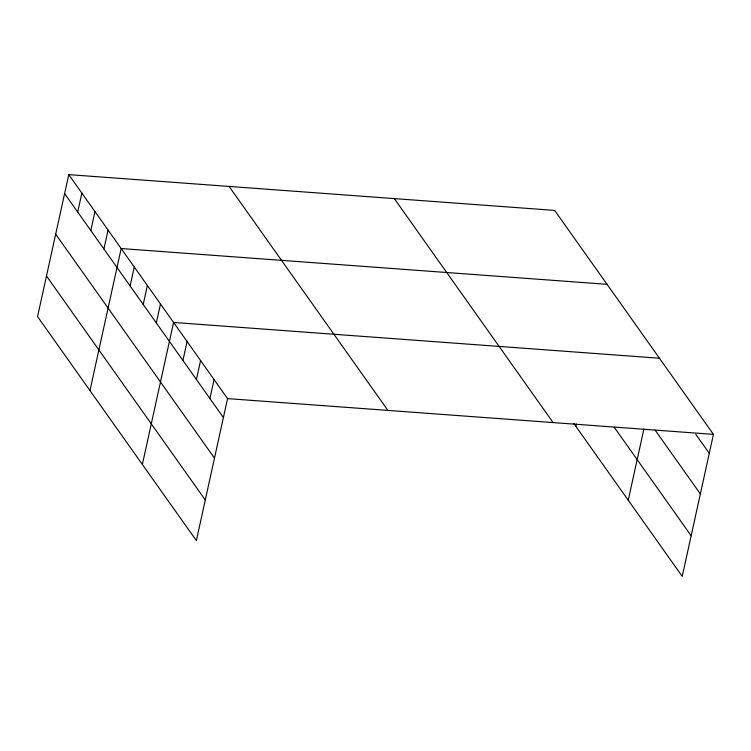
<?xml version="1.0" encoding="UTF-8"?>
<svg xmlns="http://www.w3.org/2000/svg" width="751" height="751" viewBox="0 0 751 751"><rect width="100%" height="100%" fill="white"/><g stroke="black" fill="none" stroke-linecap="round" stroke-linejoin="round"><path stroke-width="1.13" d="M68.773 174.626L37.55 316.622L196.358 540.598L227.572 398.603L68.773 174.626L554.642 210.402L713.45 434.378L682.227 576.374L573.867 423.536M77.7 212.054L81.868 193.11M90.805 230.529L94.973 211.585M103.91 249.013L108.069 230.059M89.96 390.529L121.174 248.543L607.052 284.319M130.111 285.971L134.279 267.018M143.216 304.446L147.374 285.502M156.311 322.921L160.479 303.977M142.361 464.447L173.584 322.451L659.453 358.227M182.915 360.442L187.083 341.489M196.415 379.48L200.583 360.527M209.914 398.518L214.082 379.565M575.829 426.305L576.327 424.052M628.24 500.222L643.879 429.084M227.572 398.603L713.45 434.378M695.783 434.294L709.282 453.332M655.135 430.154L700.354 493.933M614.234 427.281L691.155 535.763M394.303 198.593L553.111 422.578M229.111 186.436L387.91 410.412M64.605 193.58L223.413 417.556M55.677 234.181L214.486 458.157M46.478 276.011L205.286 499.997"/></g></svg>
